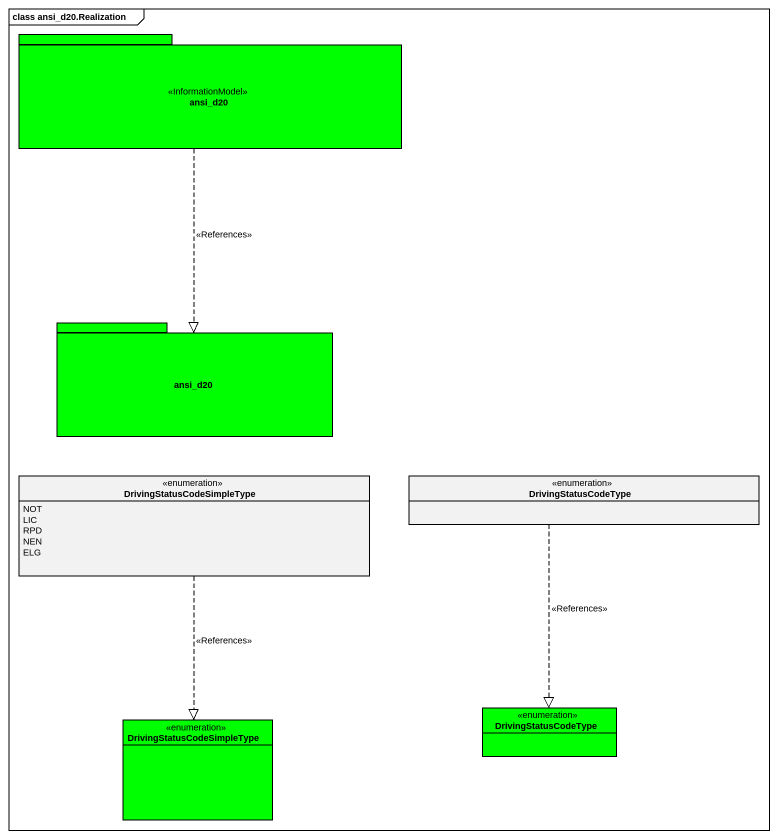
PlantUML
@startuml
mainframe class ansi_d20.Realization
hide circle
hide empty members
package ansi_d20 <<InformationModel>> #00FF00 {
}
package "ansi_d20" as ansi_d20_2 #00FF00 {
}
enum DrivingStatusCodeSimpleType {
  NOT
  LIC
  RPD
  NEN
  ELG
}
enum DrivingStatusCodeType
enum "DrivingStatusCodeType" as DrivingStatusCodeType_2 #00FF00
enum "DrivingStatusCodeSimpleType" as DrivingStatusCodeSimpleType_2 #00FF00
ansi_d20 ..|> ansi_d20_2 : <<References>>
DrivingStatusCodeSimpleType ..|> DrivingStatusCodeSimpleType_2 : <<References>>
DrivingStatusCodeType ..|> DrivingStatusCodeType_2 : <<References>>
@enduml
